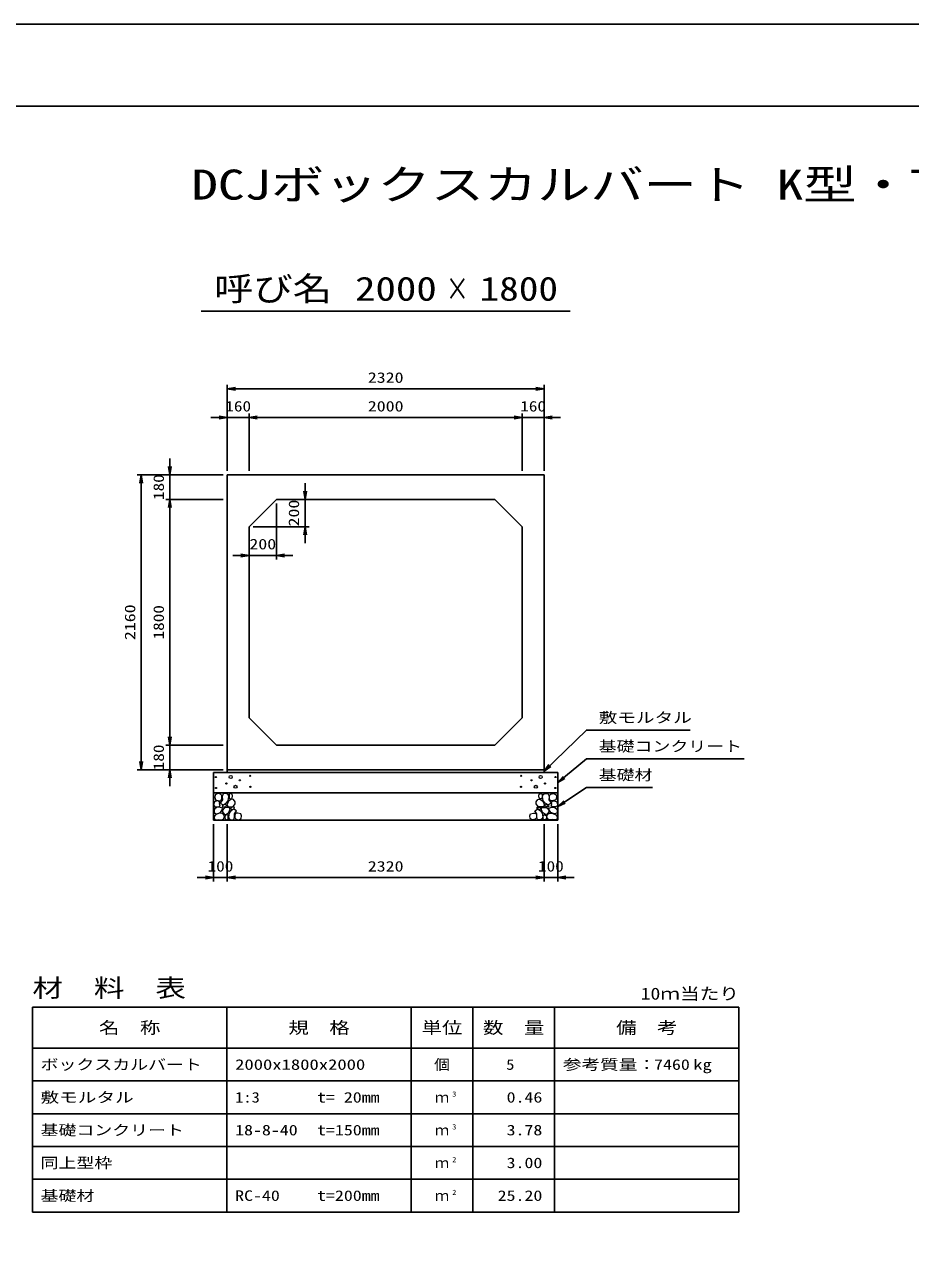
# Model space of a CAD drawing. Units: millimetres at full size. Extents: x 0 to 25230, y 0 to 17820.
# Drawn here: x 8469 to 14960, y 8910 to 17820 of the extents above; entities that cross this region are included whole.
import ezdxf
from ezdxf.enums import TextEntityAlignment as Align

# ---------------------------------------------------------------- set-up
doc = ezdxf.new("R2010")
doc.units = ezdxf.units.MM
for name, color, linetype, lineweight in [('D-DCR-HCHn', 4, 'Continuous', 9), ('D-MTR-FRAM', 7, 'Continuous', 25), ('D-MTR-LINE', 7, 'Continuous', 25), ('D-STR-DIM', 7, 'Continuous', 25), ('D-STR-STRn', 1, 'Continuous', 25), ('D-STR-TXT', 7, 'Continuous', 25), ('D-TTL', 2, 'Continuous', 25), ('D-TTL-TXT', 7, 'Continuous', 25)]:
    doc.layers.add(name, color=color, linetype=linetype, lineweight=lineweight)
doc.layers.add('D-MTR', color=7, linetype='Continuous')
doc.layers.add('D-MTR-TXT', color=7, linetype='Continuous')
doc.styles.add('ＭＳ ゴシック', font='')
doc.styles.get('ＭＳ ゴシック').set_extended_font_data('MS Gothic')

# ---------------------------------------------------------------- blocks, each defined once
blk = doc.blocks.new('open_arrow')
at = {"color": 0, "linetype": 'Continuous', "lineweight": -2}
blk.add_lwpolyline([(7.5, 1.25), (0, 0), (7.5, -1.25)], dxfattribs=at)

msp = doc.modelspace()

# ---------------------------------------------------------------- linework, layer by layer
at = {"layer": 'D-DCR-HCHn'}
for points in [[(9862.281, 12123.808), (9855.346, 12103.005), (9864.592, 12089.136), (9887.707, 12086.824), (9903.488, 12093.599), (9896.952, 12109.939), (9901.575, 12119.185), (9892.33, 12128.431), (9878.461, 12133.053)], [(9906.198, 12181.594), (9885.395, 12186.217), (9866.904, 12176.971), (9864.592, 12156.168), (9869.215, 12139.988), (9892.33, 12133.053), (9908.51, 12133.053), (9915.444, 12144.611), (9915.444, 12170.037)], [(9924.69, 12183.906), (9917.756, 12163.102), (9920.067, 12139.988), (9903.887, 12114.562), (9924.69, 12103.005), (9947.805, 12114.562), (9961.673, 12133.053), (9966.296, 12163.102), (9961.673, 12179.283), (9947.805, 12186.217)], [(9963.985, 12128.431), (9952.427, 12100.693), (9961.673, 12089.136), (9989.411, 12089.136), (10000.968, 12093.759), (10012.525, 12109.939), (10012.525, 12123.808), (10000.968, 12142.299), (9987.099, 12144.611)], [(9968.608, 12179.283), (9968.608, 12151.545), (9980.165, 12144.611), (9991.722, 12151.545), (9994.034, 12167.725), (9991.722, 12181.594), (9975.542, 12186.217)], [(12266.015, 12128.431), (12277.573, 12100.693), (12268.327, 12089.136), (12240.589, 12089.136), (12229.032, 12093.759), (12217.475, 12109.939), (12217.475, 12123.808), (12229.032, 12142.299), (12242.901, 12144.611)], [(12261.392, 12179.283), (12261.392, 12151.545), (12249.835, 12144.611), (12238.278, 12151.545), (12235.966, 12167.725), (12238.278, 12181.594), (12254.458, 12186.217)], [(12305.31, 12183.906), (12312.244, 12163.102), (12309.933, 12139.988), (12326.113, 12114.562), (12305.31, 12103.005), (12282.195, 12114.562), (12268.327, 12133.053), (12263.704, 12163.102), (12268.327, 12179.283), (12282.195, 12186.217)], [(12323.802, 12181.594), (12344.605, 12186.217), (12363.096, 12176.971), (12365.408, 12156.168), (12360.785, 12139.988), (12337.67, 12133.053), (12321.49, 12133.053), (12314.556, 12144.611), (12314.556, 12170.037)], [(12367.719, 12123.808), (12374.654, 12103.005), (12365.408, 12089.136), (12342.293, 12086.824), (12326.512, 12093.599), (12333.048, 12109.939), (12328.425, 12119.185), (12337.67, 12128.431), (12351.539, 12133.053)], [(9906.155, 12047.009), (9923.277, 12072.692), (9921.137, 12079.112), (9897.594, 12085.533), (9876.192, 12083.393), (9861.21, 12070.551), (9859.07, 12055.57), (9861.21, 12040.588), (9878.332, 12036.308)], [(9914.716, 11993.503), (9929.698, 11999.924), (9933.978, 12021.326), (9925.417, 12036.308), (9910.435, 12040.588), (9891.173, 12038.448), (9869.771, 12029.887), (9859.07, 12017.045), (9859.07, 12002.064), (9865.49, 11993.503), (9891.173, 11995.643)], [(9929.313, 12103.005), (9917.756, 12093.759), (9922.379, 12086.824), (9938.559, 12086.824), (9945.493, 12089.136), (9950.116, 12098.382), (9943.182, 12105.316)], [(9966.082, 12047.009), (9976.783, 12072.692), (9968.222, 12083.393), (9942.539, 12083.393), (9931.838, 12079.112), (9921.137, 12064.131), (9921.137, 12051.289), (9931.838, 12034.167), (9944.679, 12032.027)], [(9961.801, 11999.924), (9961.801, 12025.606), (9951.1, 12032.027), (9940.399, 12025.606), (9938.259, 12010.625), (9940.399, 11997.783), (9955.381, 11993.503)], [(10002.466, 11995.643), (10008.886, 12014.905), (10006.746, 12036.308), (10021.728, 12059.85), (10002.466, 12070.551), (9981.063, 12059.85), (9968.222, 12042.728), (9963.941, 12014.905), (9968.222, 11999.924), (9981.063, 11993.503)], [(9998.185, 12070.551), (10008.886, 12079.112), (10004.606, 12085.533), (9989.624, 12085.533), (9983.204, 12083.393), (9978.923, 12074.832), (9985.344, 12068.411)], [(10019.588, 11997.783), (10038.85, 11993.503), (10055.972, 12002.064), (10058.112, 12021.326), (10053.831, 12036.308), (10032.429, 12042.728), (10017.447, 12042.728), (10011.027, 12032.027), (10011.027, 12008.484)], [(12210.412, 11997.783), (12191.15, 11993.503), (12174.028, 12002.064), (12171.888, 12021.326), (12176.169, 12036.308), (12197.571, 12042.728), (12212.553, 12042.728), (12218.973, 12032.027), (12218.973, 12008.484)], [(12227.534, 11995.643), (12221.114, 12014.905), (12223.254, 12036.308), (12208.272, 12059.85), (12227.534, 12070.551), (12248.937, 12059.85), (12261.778, 12042.728), (12266.059, 12014.905), (12261.778, 11999.924), (12248.937, 11993.503)], [(12231.815, 12070.551), (12221.114, 12079.112), (12225.394, 12085.533), (12240.376, 12085.533), (12246.796, 12083.393), (12251.077, 12074.832), (12244.656, 12068.411)], [(12263.918, 12047.009), (12253.217, 12072.692), (12261.778, 12083.393), (12287.461, 12083.393), (12298.162, 12079.112), (12308.863, 12064.131), (12308.863, 12051.289), (12298.162, 12034.167), (12285.321, 12032.027)], [(12268.199, 11999.924), (12268.199, 12025.606), (12278.9, 12032.027), (12289.601, 12025.606), (12291.741, 12010.625), (12289.601, 11997.783), (12274.619, 11993.503)], [(12300.687, 12103.005), (12312.244, 12093.759), (12307.621, 12086.824), (12291.441, 12086.824), (12284.507, 12089.136), (12279.884, 12098.382), (12286.818, 12105.316)], [(12315.284, 11993.503), (12300.302, 11999.924), (12296.022, 12021.326), (12304.583, 12036.308), (12319.565, 12040.588), (12338.827, 12038.448), (12360.229, 12029.887), (12370.93, 12017.045), (12370.93, 12002.064), (12364.51, 11993.503), (12338.827, 11995.643)], [(12323.845, 12047.009), (12306.723, 12072.692), (12308.863, 12079.112), (12332.406, 12085.533), (12353.808, 12083.393), (12368.79, 12070.551), (12370.93, 12055.57), (12368.79, 12040.588), (12351.668, 12036.308)]]:
    msp.add_lwpolyline(points, close=True, dxfattribs=at)
for centre, radius in [((9871.091, 12306.145), 4.5), ((9980.004, 12306.145), 11.25), ((10122.197, 12315.221), 4.5), ((12107.803, 12315.221), 4.5), ((12249.996, 12306.145), 11.25), ((12358.909, 12306.145), 4.5), ((9872.803, 12225.879), 4.5), ((9948.437, 12258.641), 4.5), ((10014.996, 12234.955), 11.25), ((10046.563, 12282.459), 4.5), ((10123.909, 12234.955), 4.5), ((12106.091, 12234.955), 4.5), ((12183.437, 12282.459), 4.5), ((12215.004, 12234.955), 11.25), ((12281.563, 12258.641), 4.5), ((12357.197, 12225.879), 4.5)]:
    msp.add_circle(centre, radius, dxfattribs=at)
at = {"layer": 'D-MTR-FRAM'}
for p, q in [((8527.5, 10620), (13702.5, 10620)), ((8527.5, 10620), (8527.5, 9120)), ((13702.5, 10620), (13702.5, 9120)), ((8527.5, 9120), (13702.5, 9120))]:
    msp.add_line(p, q, dxfattribs=at)
at = {"layer": 'D-MTR-LINE'}
for p, q in [((9952.5, 10620), (9952.5, 9120)), ((11302.5, 10620), (11302.5, 9120)), ((11752.5, 10620), (11752.5, 9120)), ((12352.5, 10620), (12352.5, 9120)), ((8527.5, 10320), (13702.5, 10320)), ((8527.5, 10080), (13702.5, 10080)), ((8527.5, 9840), (13702.5, 9840)), ((8527.5, 9600), (13702.5, 9600)), ((8527.5, 9360), (13702.5, 9360))]:
    msp.add_line(p, q, dxfattribs=at)
at = {"layer": 'D-STR-DIM'}
for p, q in [((9955, 14550), (9955, 15180)), ((9955, 15150), (12275, 15150)), ((12275, 14550), (12275, 15180)), ((9955, 14550), (9955, 14970)), ((10115, 14550), (10115, 14970)), ((10115, 14550), (10115, 14970)), ((12115, 14550), (12115, 14970)), ((12115, 14550), (12115, 14970)), ((12275, 14550), (12275, 14970)), ((9835, 14940), (10235, 14940)), ((10115, 14940), (12115, 14940)), ((11995, 14940), (12395, 14940)), ((9535, 14220), (9535, 14640)), ((9925, 14520), (9295, 14520)), ((9325, 12360), (9325, 14520)), ((9925, 14520), (9505, 14520)), ((10525, 14020), (10525, 14460)), ((9925, 14340), (9505, 14340)), ((9925, 14340), (9505, 14340)), ((9535, 12540), (9535, 14340)), ((10315, 14310), (10315, 13900)), ((10345, 14340), (10555, 14340)), ((10115, 14110), (10115, 13900)), ((10145, 14140), (10555, 14140)), ((10435, 13930), (9995, 13930)), ((9535, 12240), (9535, 12660)), ((9925, 12540), (9505, 12540)), ((9925, 12540), (9505, 12540)), ((9925, 12360), (9295, 12360)), ((9925, 12360), (9505, 12360)), ((9855, 11960), (9855, 11540)), ((9955, 11960), (9955, 11540)), ((9955, 11960), (9955, 11540)), ((12275, 11960), (12275, 11540)), ((12275, 11960), (12275, 11540)), ((12375, 11960), (12375, 11540)), ((10075, 11570), (9735, 11570)), ((9955, 11570), (12275, 11570)), ((12155, 11570), (12495, 11570))]:
    msp.add_line(p, q, dxfattribs=at)
at = {"layer": 'D-STR-STRn'}
for p, q in [((9955, 14520), (12275, 14520)), ((9955, 12360), (9955, 14520)), ((12275, 14520), (12275, 12360)), ((10315, 14340), (10115, 14140)), ((10315, 14340), (11915, 14340)), ((12115, 14140), (11915, 14340)), ((10115, 12740), (10115, 14140)), ((12115, 14140), (12115, 12740)), ((10115, 12740), (10315, 12540)), ((11915, 12540), (12115, 12740)), ((11915, 12540), (10315, 12540)), ((9855, 11990), (9855, 12340)), ((9855, 12340), (12375, 12340)), ((12275, 12360), (9955, 12360)), ((9955, 12360), (9955, 12340)), ((12275, 12360), (12275, 12340)), ((12375, 12340), (12375, 11990)), ((9855, 12190), (12375, 12190)), ((9855, 11990), (12375, 11990))]:
    msp.add_line(p, q, dxfattribs=at)
at = {"layer": 'D-STR-TXT'}
for points in [[(12275, 12350), (12585, 12650), (12645, 12650), (13344.975, 12650)], [(12375, 12265), (12585, 12440), (12645, 12440), (13740.457, 12440)], [(12375, 12090), (12585, 12230), (12645, 12230), (13069.416, 12230)]]:
    msp.add_lwpolyline(points, dxfattribs=at)
at = {"layer": 'D-TTL'}
for points in [[(0, 0), (25230, 0), (25230, 17820), (0, 17820)], [(600, 600), (24630, 600), (24630, 17220), (600, 17220)]]:
    msp.add_lwpolyline(points, close=True, dxfattribs=at)
at = {"layer": 'D-TTL-TXT'}
msp.add_line((9765, 15720), (12465, 15720), dxfattribs=at)

# ---------------------------------------------------------------- block references
at = {"layer": 'D-STR-DIM', "xscale": 8, "yscale": 8}
for p in [(9955, 15150), (10115, 14940), (10115, 14940), (12275, 14940), (10315, 13930), (9955, 11570), (9955, 11570), (12375, 11570)]:
    msp.add_blockref('open_arrow', p, dxfattribs=at)
for p, rotation in [((12275, 15150), 180), ((9955, 14940), 180), ((12115, 14940), 180), ((12115, 14940), 180), ((9535, 14520), 90), ((9325, 14520), 270), ((10525, 14340), 90), ((9535, 14340), 270), ((9535, 14340), 270), ((10525, 14140), 270), ((10115, 13930), 180), ((9535, 12540), 90), ((9535, 12540), 90), ((9325, 12360), 90), ((9535, 12360), 270), ((9855, 11570), 180), ((12275, 11570), 180), ((12275, 11570), 180)]:
    msp.add_blockref('open_arrow', p, dxfattribs=dict(at, rotation=rotation))
at = {"layer": 'D-STR-TXT', "xscale": 8, "yscale": 8}
for p, rotation in [((12275, 12350), 44.1), ((12375, 12265), 39.8), ((12375, 12090), 33.7)]:
    msp.add_blockref('open_arrow', p, dxfattribs=dict(at, rotation=rotation))

# ---------------------------------------------------------------- texts
at = {"layer": 'D-MTR', "style": 'ＭＳ ゴシック', "width": 1.25}
msp.add_text('材\u3000料\u3000表', height=132, dxfattribs=at).set_placement((8527.5, 10656), align=Align.BOTTOM_LEFT)
at = {"layer": 'D-MTR', "style": 'ＭＳ ゴシック', "width": 1.2}
msp.add_text('10ｍ当たり', height=87.98, dxfattribs=at).set_placement((13702.5, 10649), align=Align.BOTTOM_RIGHT)
at = {"layer": 'D-MTR-TXT', "style": 'ＭＳ ゴシック'}
for s, height, width, p in [('名\u3000称', 87.98, 1.25, (9240, 10470)), ('規\u3000格', 87.98, 1.25, (10627.5, 10470)), ('単位', 87.98, 1.25, (11527.5, 10470)), ('数\u3000量', 87.98, 1.25, (12052.5, 10470)), ('備\u3000考', 87.98, 1.25, (13027.5, 10470)), ('個', 76.98, 1.1, (11527.5, 10200))]:
    msp.add_text(s, height=height, dxfattribs=dict(at, width=width)).set_placement(p, align=Align.MIDDLE_CENTER)
for s, width, p in [('ボックスカルバート', 1.25, (8587.5, 10200)), ('参考質量：    kg', 1.3, (12412.5, 10200)), ('2000x1800x2000', 1.3, (10012.5, 10200)), ('敷モルタル', 1.3, (8587.5, 9960)), ('1:3', 1.15, (10012.5, 9960)), ('t= 20mm', 1.25, (10612.5, 9960)), ('基礎コンクリート', 1.25, (8587.5, 9720)), ('18-8-40', 1.25, (10012.5, 9720)), ('t=150mm', 1.25, (10612.5, 9720)), ('同上型枠', 1.25, (8587.5, 9480)), ('基礎材', 1.25, (8587.5, 9240)), ('RC-40', 1.25, (10012.5, 9240)), ('t=200mm', 1.25, (10612.5, 9240))]:
    msp.add_text(s, height=76.98, dxfattribs=dict(at, width=width)).set_placement(p, align=Align.MIDDLE_LEFT)
for s, width, p in [('5', 1.15, (12057.83, 10200)), ('7460', 1.25, (13342.5, 10200)), ('0.46', 1.25, (12262.5, 9960)), ('3.78', 1.25, (12262.5, 9720)), ('3.00', 1.25, (12262.5, 9480)), ('25.20', 1.25, (12262.5, 9240))]:
    msp.add_text(s, height=76.98, dxfattribs=dict(at, width=width)).set_placement(p, align=Align.MIDDLE_RIGHT)
for p in [(11527.5, 9960), (11527.5, 9720), (11527.5, 9480), (11527.5, 9240)]:
    msp.add_text('ｍ', height=76.98, dxfattribs=at).set_placement(p, align=Align.MIDDLE_CENTER)
at = {"layer": 'D-MTR-TXT', "style": 'ＭＳ ゴシック', "width": 1.15}
for s, p in [('3', (11602.5, 9953)), ('3', (11602.5, 9713)), ('2', (11602.5, 9473)), ('2', (11602.5, 9233))]:
    msp.add_text(s, height=38.49, dxfattribs=at).set_placement(p, align=Align.BOTTOM_LEFT)
at = {"layer": 'D-STR-DIM', "style": 'ＭＳ ゴシック'}
for s, width, p in [('2320', 1.25, (11115, 15232.5)), ('160', 1.2, (10035, 15022.5)), ('2000', 1.25, (11115, 15022.5)), ('160', 1.2, (12195, 15022.5)), ('200', 1.25, (10215, 14012.5)), ('100', 1.2, (9905, 11652.5)), ('2320', 1.25, (11115, 11652.5)), ('100', 1.2, (12325, 11652.5))]:
    msp.add_text(s, height=76.98, dxfattribs=dict(at, width=width)).set_placement(p, align=Align.MIDDLE_CENTER)
for s, width, p in [('180', 1.2, (9452.5, 14430)), ('200', 1.25, (10442.5, 14240)), ('2160', 1.25, (9242.5, 13440)), ('1800', 1.2, (9452.5, 13440)), ('180', 1.2, (9452.5, 12450))]:
    msp.add_text(s, height=76.98, rotation=90, dxfattribs=dict(at, width=width)).set_placement(p, align=Align.MIDDLE_CENTER)
at = {"layer": 'D-STR-TXT', "style": 'ＭＳ ゴシック'}
for s, width, p in [('敷モルタル', 1.3, (12675, 12680)), ('基礎コンクリート', 1.25, (12675, 12470)), ('基礎材', 1.25, (12675, 12260))]:
    msp.add_text(s, height=76.98, dxfattribs=dict(at, width=width)).set_placement(p, align=Align.BOTTOM_LEFT)
at = {"layer": 'D-TTL-TXT', "style": 'ＭＳ ゴシック'}
for s, height, width, p in [('DCJボックスカルバート K型・T型', 219.9, 1.3, (12615, 16470)), ('呼び名', 176, 1.2, (10290, 15742.5)), ('2000', 176, 1.25, (11190, 15742.5)), ('×', 176, 0.7, (11640, 15742.5)), ('1800', 176, 1.2, (12090, 15742.5))]:
    msp.add_text(s, height=height, dxfattribs=dict(at, width=width)).set_placement(p, align=Align.BOTTOM_CENTER)

doc.saveas('drawing.dxf')
